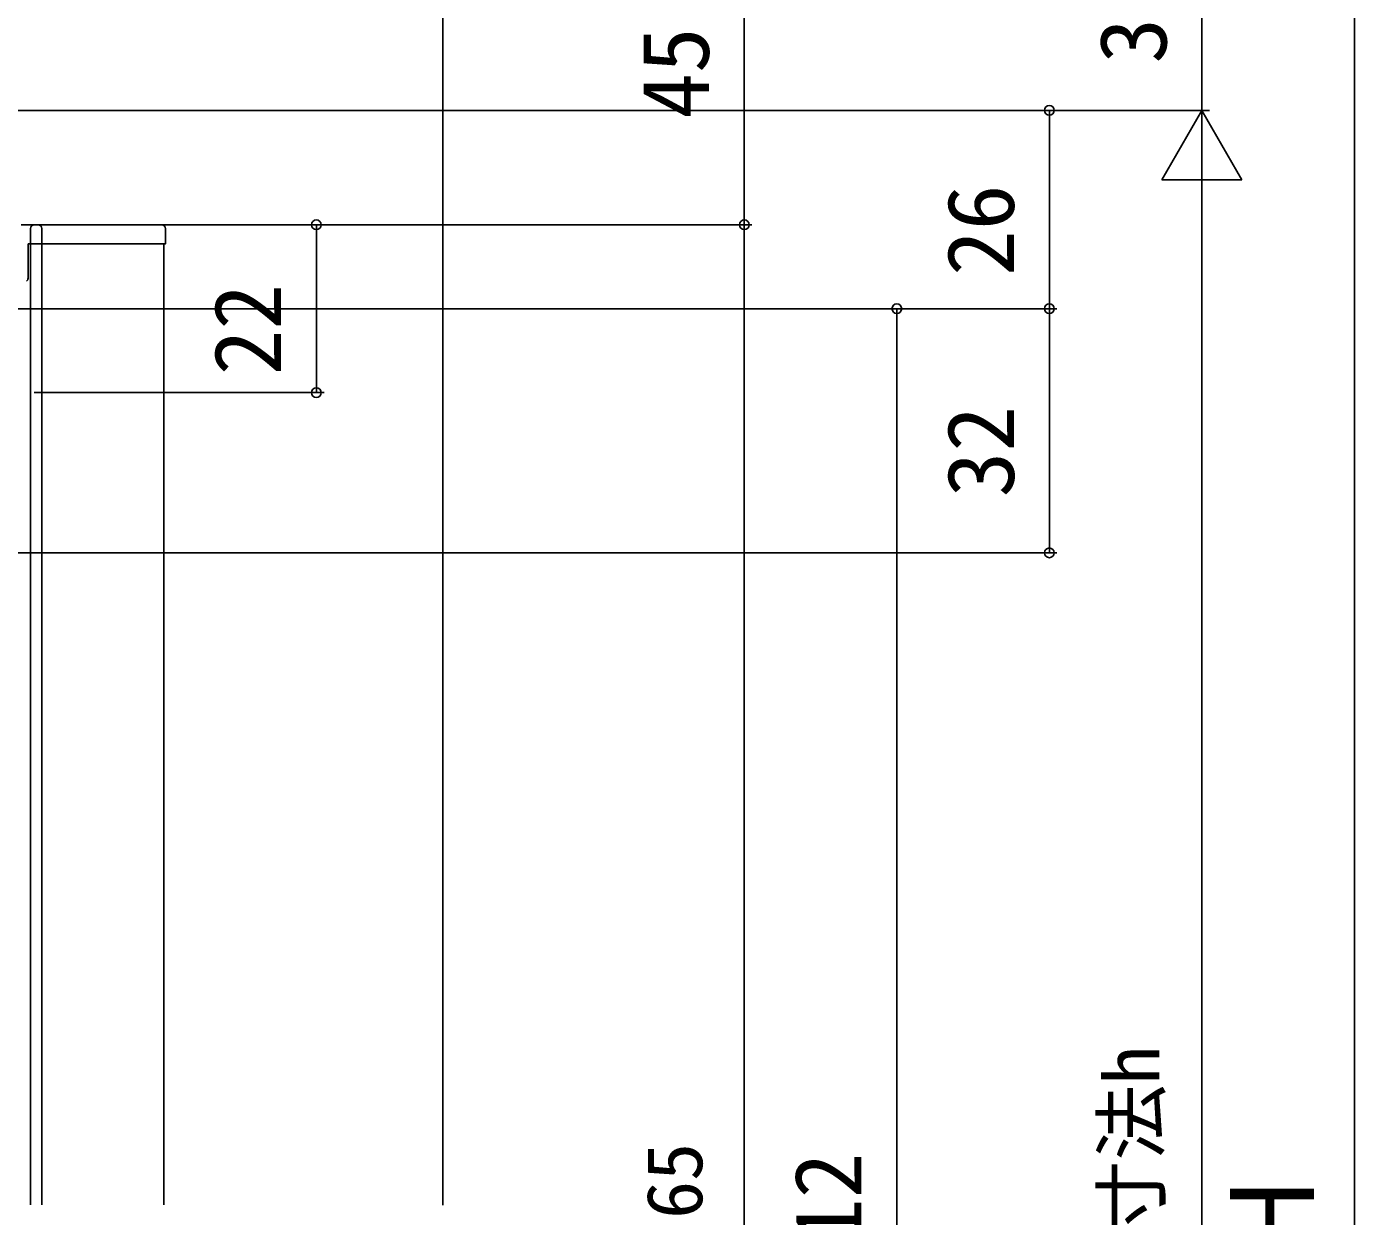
# Model space of a CAD drawing. Units: millimetres, scale not verified. Extents: x -525 to 525, y -785 to 780.
# Drawn here: x -222.1 to -48, y 211.1 to 367.1 of the extents above; entities that cross this region are included whole.
import ezdxf
from ezdxf.enums import TextEntityAlignment as Align

# ---------------------------------------------------------------- set-up
doc = ezdxf.new("R2010")
doc.units = ezdxf.units.MM
doc.header["$LTSCALE"] = 4
for name, color, linetype in [('0-5_YKK_12', 2, 'Continuous'), ('0-6_YKK_13', 4, 'Continuous'), ('0-8_YKK_D', 6, 'Continuous'), ('0-A_YSS_K', 3, 'Continuous')]:
    doc.layers.add(name, color=color, linetype=linetype)
doc.styles.add('ＭＳ ゴシック', font='')
doc.styles.get('ＭＳ ゴシック').set_extended_font_data('MS Gothic')

msp = doc.modelspace()

# ---------------------------------------------------------------- linework, layer by layer
at = {"layer": '0-5_YKK_12'}
for p, q in [((-221.6, 212.584), (-221.6, 338.573)), ((-220.1, 212.584), (-220.1, 338.573)), ((-204.1, 212.584), (-204.1, 338.573))]:
    msp.add_line(p, q, dxfattribs=at)
at = {"layer": '0-6_YKK_13'}
for p, q in [((-222.8, 341.073), (-204.4, 341.073)), ((-221.6, 340.573), (-221.6, 338.573)), ((-220.1, 340.573), (-220.1, 338.573)), ((-221.9, 334.073), (-221.9, 338.573))]:
    msp.add_line(p, q, dxfattribs=at)
msp.add_lwpolyline([(-221.9, 338.573), (-203.9, 338.573), (-203.9, 340.573)], dxfattribs=at)
for centre, start, end in [((-221.1, 340.573), 90, 180), ((-220.6, 340.573), 0, 90), ((-204.4, 340.573), 0, 90), ((-222.4, 334.073), 306.8699, 360)]:
    msp.add_arc(centre, 0.5, start, end, dxfattribs=at)
at = {"layer": '0-8_YKK_D'}
for p, q in [((-128, 386.073), (-128, 341.073)), ((-68, 356.069), (-68, 386.073)), ((-48, 375.573), (-48, 46.573)), ((-246, 356.069), (-67, 356.069)), ((-246, 356.069), (-67, 356.069)), ((-246, 356.069), (-87, 356.069)), ((-88, 356.069), (-88, 330.069)), ((-68, 356.069), (-73.25, 346.976)), ((-68, 356.069), (-62.75, 346.976)), ((-68, 356.069), (-68, 337.883)), ((-73.25, 346.976), (-62.75, 346.976)), ((-68, 345.569), (-68, 86.569)), ((-221.1, 341.073), (-127, 341.073)), ((-221.1, 341.073), (-127, 341.073)), ((-221.1, 341.073), (-183.1, 341.073)), ((-184.1, 319.073), (-184.1, 341.073)), ((-128, 341.073), (-128, 56.073)), ((-246.5, 330.069), (-87, 330.069)), ((-246.5, 330.069), (-87, 330.069)), ((-246.5, 330.069), (-107, 330.069)), ((-108, 330.069), (-108, 92.069)), ((-88, 330.069), (-88, 298.069)), ((-221.1, 319.073), (-183.1, 319.073)), ((-261, 298.069), (-87, 298.069))]:
    msp.add_line(p, q, dxfattribs=at)
for centre in [(-88, 356.069), (-184.1, 341.073), (-128, 341.073), (-128, 341.073), (-108, 330.069), (-88, 330.069), (-88, 330.069), (-184.1, 319.073), (-88, 298.069)]:
    msp.add_circle(centre, 0.637, dxfattribs=at)
at = {"layer": '0-A_YSS_K'}
msp.add_line((-167.5, 212.569), (-167.5, 369.569), dxfattribs=at)

# ---------------------------------------------------------------- texts
at = {"layer": '0-8_YKK_D', "style": 'ＭＳ ゴシック'}
for s, height, p in [('30', 8.798, (-70, 362.208)), ('45', 8.798, (-130, 354.982)), ('26', 8.798, (-90, 334.376)), ('22', 8.798, (-186.1, 321.346)), ('32', 8.798, (-90, 305.342)), ('内法基準寸法h', 7.331, (-71.364, 168.399)), ('網戸出来高＝H－65', 7.331, (-131.307, 135.761)), ('H－112', 8.798, (-110, 183.49)), ('Ｈ', 11, (-50, 202.721))]:
    msp.add_text(s, height=height, rotation=90, dxfattribs=at).set_placement(p, align=Align.BOTTOM_LEFT)

doc.saveas('drawing.dxf')
